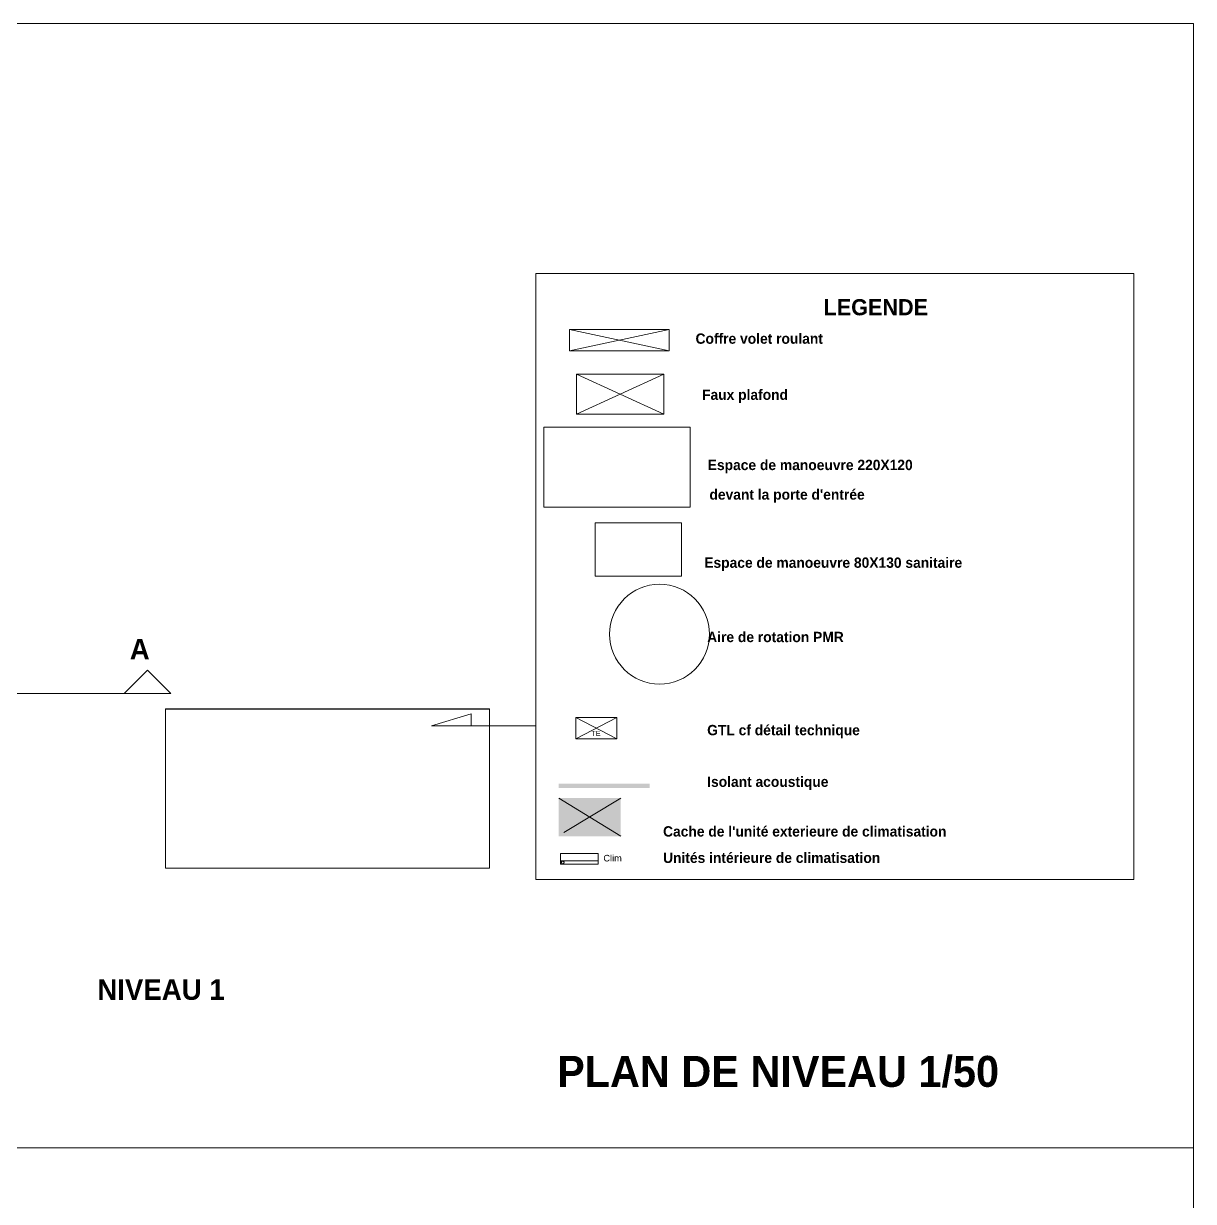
# Model space of a CAD drawing. Header units: metres. Extents: x 1.8 to 61.8, y -55.6 to -11.3.
# Drawn here: x 44.19 to 61.76, y -28.99 to -11.31 of the extents above; entities that cross this region are included whole.
import ezdxf
from ezdxf.enums import TextEntityAlignment as Align
from ezdxf.lldxf.tags import DXFTag

# ---------------------------------------------------------------- set-up
doc = ezdxf.new("R2010")
doc.units = ezdxf.units.M
doc.header["$MEASUREMENT"] = 0
doc.header["$XCLIPFRAME"] = 2
for name, color, linetype in [('Calque commun', 7, 'Continuous'), ('Calque100', 7, 'Continuous'), ('Cotations', 7, 'Continuous'), ('Textes', 7, 'Continuous')]:
    doc.layers.add(name, color=color, linetype=linetype)
doc.styles.add('Arial10', font='arial.ttf', dxfattribs={"height": 0.098961})
doc.styles.add('Arial16', font='arial.ttf', dxfattribs={"height": 0.077313})
doc.styles.add('Century Gothic13', font='GOTHICB.TTF', dxfattribs={"height": 0.465345})
doc.styles.add('Century Gothic20', font='GOTHICB.TTF', dxfattribs={"height": 0.242755})
doc.styles.add('Century Gothic5', font='GOTHICB.TTF', dxfattribs={"height": 0.31023})
doc.styles.add('Century Gothic8', font='GOTHICB.TTF', dxfattribs={"height": 0.155115})
tags = doc.linetypes.add('DASHDOT2', pattern=[0.5, 0.25, -0.125, 0, -0.125]).pattern_tags.tags
tags[10:11] = [DXFTag(74, 4), DXFTag(75, 0), DXFTag(340, '0'), DXFTag(46, 1.0), DXFTag(50, 0.0), DXFTag(44, 0.0), DXFTag(45, 0.0)]
tags[8:9] = [DXFTag(74, 4), DXFTag(75, 0), DXFTag(340, '0'), DXFTag(46, 1.0), DXFTag(50, 0.0), DXFTag(44, 0.0), DXFTag(45, 0.0)]
tags[6:7] = [DXFTag(74, 4), DXFTag(75, 0), DXFTag(340, '0'), DXFTag(46, 1.0), DXFTag(50, 0.0), DXFTag(44, 0.0), DXFTag(45, 0.0)]
tags[4:5] = [DXFTag(74, 4), DXFTag(75, 0), DXFTag(340, '0'), DXFTag(46, 1.0), DXFTag(50, 0.0), DXFTag(44, 0.0), DXFTag(45, 0.0)]
tags = doc.linetypes.add('DIVIDE2', pattern=[0.625, 0.25, -0.125, 0, -0.125, 0, -0.125]).pattern_tags.tags
tags[14:15] = [DXFTag(74, 4), DXFTag(75, 0), DXFTag(340, '0'), DXFTag(46, 1.0), DXFTag(50, 0.0), DXFTag(44, 0.0), DXFTag(45, 0.0)]
tags[12:13] = [DXFTag(74, 4), DXFTag(75, 0), DXFTag(340, '0'), DXFTag(46, 1.0), DXFTag(50, 0.0), DXFTag(44, 0.0), DXFTag(45, 0.0)]
tags[10:11] = [DXFTag(74, 4), DXFTag(75, 0), DXFTag(340, '0'), DXFTag(46, 1.0), DXFTag(50, 0.0), DXFTag(44, 0.0), DXFTag(45, 0.0)]
tags[8:9] = [DXFTag(74, 4), DXFTag(75, 0), DXFTag(340, '0'), DXFTag(46, 1.0), DXFTag(50, 0.0), DXFTag(44, 0.0), DXFTag(45, 0.0)]
tags[6:7] = [DXFTag(74, 4), DXFTag(75, 0), DXFTag(340, '0'), DXFTag(46, 1.0), DXFTag(50, 0.0), DXFTag(44, 0.0), DXFTag(45, 0.0)]
tags[4:5] = [DXFTag(74, 4), DXFTag(75, 0), DXFTag(340, '0'), DXFTag(46, 1.0), DXFTag(50, 0.0), DXFTag(44, 0.0), DXFTag(45, 0.0)]
tags = doc.linetypes.add('HIDDEN', pattern=[0.375, 0.25, -0.125]).pattern_tags.tags
tags[6:7] = [DXFTag(74, 4), DXFTag(75, 0), DXFTag(340, '0'), DXFTag(46, 1.0), DXFTag(50, 0.0), DXFTag(44, 0.0), DXFTag(45, 0.0)]
tags[4:5] = [DXFTag(74, 4), DXFTag(75, 0), DXFTag(340, '0'), DXFTag(46, 1.0), DXFTag(50, 0.0), DXFTag(44, 0.0), DXFTag(45, 0.0)]
tags = doc.linetypes.add('HIDDEN2', pattern=[0.1875, 0.125, -0.0625]).pattern_tags.tags
tags[6:7] = [DXFTag(74, 4), DXFTag(75, 0), DXFTag(340, '0'), DXFTag(46, 1.0), DXFTag(50, 0.0), DXFTag(44, 0.0), DXFTag(45, 0.0)]
tags[4:5] = [DXFTag(74, 4), DXFTag(75, 0), DXFTag(340, '0'), DXFTag(46, 1.0), DXFTag(50, 0.0), DXFTag(44, 0.0), DXFTag(45, 0.0)]
picture_1 = doc.add_image_def('image2.jpg', size_in_pixel=(789, 328))

# ---------------------------------------------------------------- blocks, each defined once
blk = doc.blocks.new('fleche08')
at = {"layer": 'Calque100', "color": 6, "linetype": 'Continuous', "lineweight": 18}
mesh = blk.add_polyface(dxfattribs=at)
corners = [(-0.35, -0.35), (0, 0), (0.35, -0.35)]
mesh.append_faces([[corners[k] for k in face] for face in [(0, 1, 2)]], dxfattribs={"color": 6})
blk = doc.blocks.new('120x220')
at = {"layer": 'Calque commun', "color": 7, "linetype": 'HIDDEN', "lineweight": 9}
mesh = blk.add_polyface(dxfattribs=at)
corners = [(0, 2.2), (0, 0), (1.2, 0), (1.2, 2.2)]
mesh.append_faces([[corners[k] for k in face] for face in [(0, 1, 2, 3)]], dxfattribs={"color": 7})
blk = doc.blocks.new('80x130')
at = {"layer": 'Calque commun', "color": 7, "linetype": 'HIDDEN', "lineweight": 9}
mesh = blk.add_polyface(dxfattribs=at)
corners = [(0, 0), (0, 1.3), (0.8, 1.3), (0.8, 0)]
mesh.append_faces([[corners[k] for k in face] for face in [(0, 1, 2, 3)]], dxfattribs={"color": 7})
blk = doc.blocks.new('te 62x32')
at = {"layer": 'Calque commun', "color": 1, "linetype": 'Continuous', "lineweight": 18}
for p, q in [((0, 0.32), (0.62, 0)), ((0.62, 0.32), (0, 0))]:
    blk.add_line(p, q, dxfattribs=at)
at = {"layer": 'Textes', "color": 5, "linetype": 'ByBlock', "lineweight": -2, "style": 'Arial16'}
blk.add_text('TE', height=0.0773, dxfattribs=at).set_placement((0.236, 0.018), align=Align.BOTTOM_LEFT)
at = {"layer": 'Calque commun', "color": 1, "linetype": 'Continuous', "lineweight": 18}
mesh = blk.add_polyface(dxfattribs=at)
corners = [(0, 0.32), (0.62, 0.32), (0.62, 0), (0, 0)]
mesh.append_faces([[corners[k] for k in face] for face in [(0, 1, 2, 3)]], dxfattribs={"color": 1})
blk = doc.blocks.new('clim-int5')
at = {"layer": 'Calque commun', "color": 0, "linetype": 'ByBlock', "lineweight": 9}
for p, q in [((0.567, 0.16), (0, 0.16)), ((0, 0.16), (0, 0)), ((0, 0.106), (0.567, 0.106)), ((0, 0), (0.567, 0)), ((0.567, 0), (0.567, 0.16))]:
    blk.add_line(p, q, dxfattribs=at)
blk.add_arc((0.531, 0.134), 0.02, 330, 329.9994, dxfattribs=at)

msp = doc.modelspace()

# ---------------------------------------------------------------- linework, layer by layer
at = {"layer": 'Calque commun', "color": 20, "linetype": 'HIDDEN2', "lineweight": 9}
for p, q in [((53.809, -16.573), (52.493, -17.171)), ((52.493, -16.573), (53.809, -17.171))]:
    msp.add_line(p, q, dxfattribs=at)
at = {"layer": 'Calque commun', "color": 7, "linetype": 'HIDDEN', "lineweight": 9}
for p, q in [((53.159, -23.512), (52.229, -22.938)), ((53.159, -22.938), (52.307, -23.457))]:
    msp.add_line(p, q, dxfattribs=at)
at = {"layer": 'Calque commun', "color": 21, "linetype": 'HIDDEN2', "lineweight": 9, "flags": 128}
msp.add_lwpolyline([(53.89, -16.221), (53.89, -15.902), (52.39, -15.902), (52.39, -16.221), (53.89, -16.221), (52.39, -15.902), (52.39, -16.221), (53.89, -15.902)], dxfattribs=at)
at = {"layer": 'Calque commun', "color": 1, "linetype": 'Continuous', "lineweight": 18}
msp.add_polyline3d([(51.886, -21.852, 0), (50.317, -21.852, 0), (50.911, -21.671, 0), (50.911, -21.852, 0)], dxfattribs=at)
at = {"layer": 'Calque commun', "color": 7, "linetype": 'HIDDEN', "lineweight": 9}
msp.add_arc((53.743, -20.477), 0.75, 270, 269.9994, dxfattribs=at)
at = {"layer": 'Calque commun', "color": 91, "linetype": 'Continuous', "lineweight": 9}
msp.add_trace([(52.229, -22.72), (53.597, -22.72), (52.229, -22.784), (53.597, -22.784)], dxfattribs=at)
at = {"layer": 'Calque commun', "color": 43, "linetype": 'HIDDEN', "lineweight": 9}
msp.add_trace([(53.159, -22.938), (52.229, -22.938), (53.159, -23.512), (52.229, -23.512)], dxfattribs=at)
at = {"layer": 'Cotations', "color": 1, "linetype": 'DASHDOT2', "lineweight": 18}
msp.add_line((29.316, -21.366), (46.402, -21.366), dxfattribs=at)
at = {"layer": 'Cotations', "color": 7, "linetype": 'Continuous', "lineweight": 9}
msp.add_line((1.764, -28.189), (61.764, -28.189), dxfattribs=at)

# ---------------------------------------------------------------- block references
at = {"layer": 'Calque commun', "color": 0, "linetype": 'ByBlock', "lineweight": -2, "rotation": 90}
for name, p in [('120x220', (54.203, -18.57)), ('80x130', (54.075, -19.605))]:
    msp.add_blockref(name, p, dxfattribs=at)
at = {"layer": 'Calque commun', "color": 0, "linetype": 'ByBlock', "lineweight": -2}
for name, p in [('fleche08', (46.052, -21.016)), ('te 62x32', (52.483, -22.047))]:
    msp.add_blockref(name, p, dxfattribs=at)
at = {"layer": 'Calque commun', "color": 7, "linetype": 'HIDDEN2', "lineweight": -2, "xscale": -1, "yscale": -1, "zscale": -1}
msp.add_blockref('clim-int5', (52.82, -23.772), dxfattribs=at)

# ---------------------------------------------------------------- texts
at = {"layer": 'Textes', "color": 5, "linetype": 'ByBlock', "lineweight": -2}
for s, height, style, p in [('LEGENDE', 0.2428, 'Century Gothic20', (56.207, -15.446)), ('A', 0.31, 'Century Gothic5', (45.785, -20.547)), ('NIVEAU 1', 0.3102, 'Century Gothic5', (45.297, -25.657)), ('PLAN DE NIVEAU 1/50', 0.46535, 'Century Gothic13', (52.204, -26.809))]:
    msp.add_text(s, height=height, dxfattribs=dict(at, style=style)).set_placement(p, align=Align.TOP_LEFT)
at = {"layer": 'Textes', "color": 5, "linetype": 'ByBlock', "lineweight": -2, "style": 'Century Gothic8'}
for s, p in [('Coffre volet roulant', (54.284, -16.163)), ('Faux plafond', (54.382, -17.005)), ('Espace de manoeuvre 220X120', (54.467, -18.06)), ("devant la porte d'entrée", (54.493, -18.504)), ('Espace de manoeuvre 80X130 sanitaire', (54.415, -19.527)), ('Aire de rotation PMR', (54.459, -20.643)), ('GTL cf détail technique', (54.459, -22.041)), ('Isolant acoustique', (54.459, -22.816)), ("Cache de l'unité exterieure de climatisation", (53.796, -23.562)), ('Unités intérieure de climatisation', (53.796, -23.958))]:
    msp.add_text(s, height=0.15512, dxfattribs=at).set_placement(p, align=Align.BOTTOM_LEFT)
at = {"layer": 'Textes', "color": 5, "linetype": 'ByBlock', "lineweight": -2, "style": 'Arial10'}
msp.add_text('Clim', height=0.099, dxfattribs=at).set_placement((53.176, -23.919), align=Align.BOTTOM_RIGHT)

# ---------------------------------------------------------------- pictures from other files: only their frames are drawn
at = {"layer": 'Calque commun', "color": 5, "linetype": 'DIVIDE2', "lineweight": 9}
image = msp.add_image(picture_1, insert=(46.319, -23.988), size_in_units=(4.867, 2.392), dxfattribs=at)
image.set_boundary_path([(0.0001, -6e-05), (789, -6e-05), (789, 328), (0.0001, 328), (0.0001, -6e-05)])

# ---------------------------------------------------------------- meshes
at = {"layer": 'Calque commun', "color": 7, "linetype": 'Continuous', "lineweight": 9}
mesh = msp.add_polyface(dxfattribs=at)
corners = [(61.764, -11.309), (1.764, -11.309), (1.764, -53.309), (61.764, -53.309)]
mesh.append_faces([[corners[k] for k in face] for face in [(0, 1, 2, 3)]], dxfattribs={"color": 7})
mesh = msp.add_polyface(dxfattribs=at)
corners = [(60.87, -15.059), (51.886, -15.059), (51.886, -24.16), (60.87, -24.16)]
mesh.append_faces([[corners[k] for k in face] for face in [(0, 1, 2, 3)]], dxfattribs={"color": 7})
at = {"layer": 'Calque commun', "color": 20, "linetype": 'HIDDEN2', "lineweight": 9}
mesh = msp.add_polyface(dxfattribs=at)
corners = [(52.493, -17.171), (53.809, -17.171), (53.809, -16.573), (52.493, -16.573)]
mesh.append_faces([[corners[k] for k in face] for face in [(0, 1, 2, 3)]], dxfattribs={"color": 20})
at = {"layer": 'Calque commun', "color": 5, "linetype": 'DIVIDE2', "lineweight": 9}
mesh = msp.add_polyface(dxfattribs=at)
corners = [(46.322, -23.991), (51.188, -23.991), (51.188, -21.601), (46.322, -21.601)]
mesh.append_faces([[corners[k] for k in face] for face in [(0, 1, 2, 3)]], dxfattribs={"color": 5})

doc.saveas('drawing.dxf')
